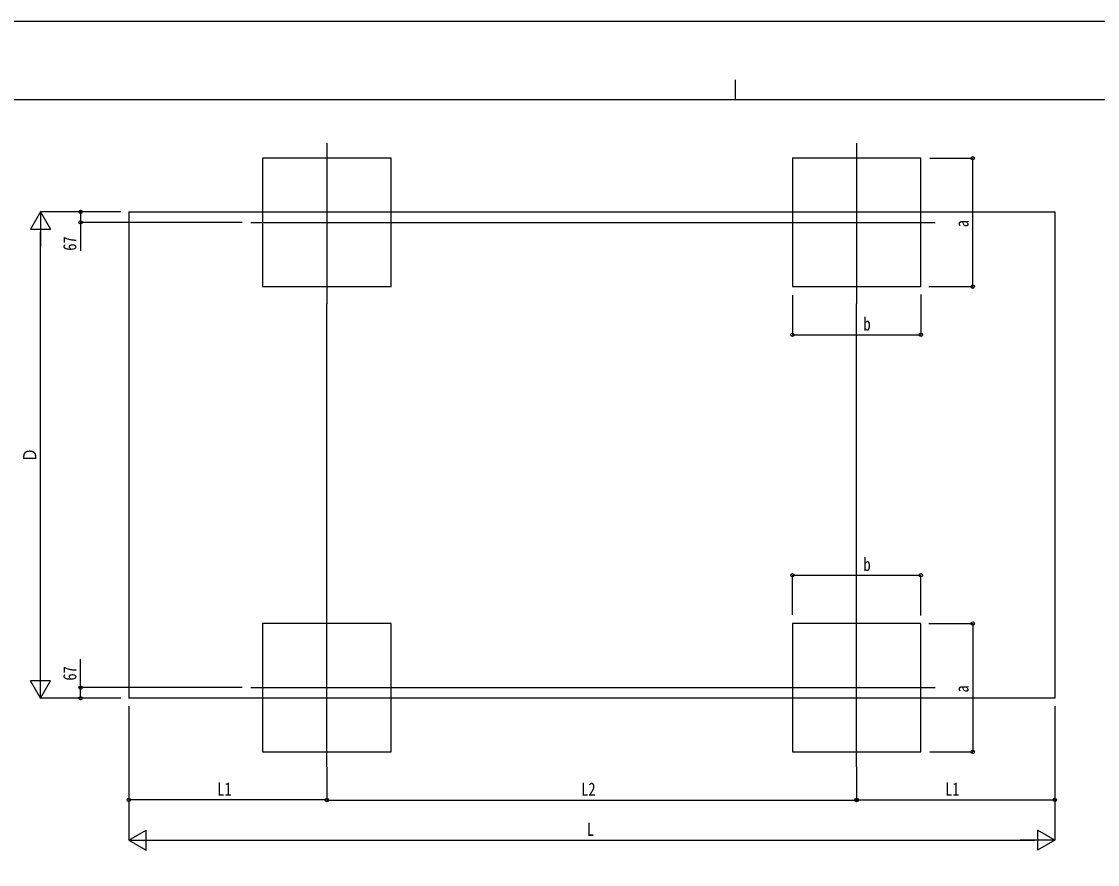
# Model space of a CAD drawing. Units: millimetres, scale not verified. Extents: x -10512 to 10512, y -7425 to 7425.
# Drawn here: x -4458 to 2244, y 2173 to 7425 of the extents above; entities that cross this region are included whole.
import ezdxf
from ezdxf.enums import TextEntityAlignment as Align

# ---------------------------------------------------------------- set-up
doc = ezdxf.new("R2010")
doc.units = ezdxf.units.MM
doc.header["$LTSCALE"] = 40
for name, color, linetype in [('0-4_YKK_12', 2, 'Continuous'), ('0-6_YKK_A1', 4, 'Continuous'), ('0-7_YKK_D', 6, 'Continuous'), ('0-8_YKK_ZWAK', 7, 'Continuous')]:
    doc.layers.add(name, color=color, linetype=linetype)
doc.styles.add('ＭＳ ゴシック', font='')
doc.styles.get('ＭＳ ゴシック').set_extended_font_data('MS Gothic')

msp = doc.modelspace()

# ---------------------------------------------------------------- linework, layer by layer
at = {"layer": '0-4_YKK_12'}
for p, q in [((-2555.78, 6667.11), (-2555.78, 5665.58)), ((744.22, 6667.11), (744.22, 5665.58)), ((-3029.82, 6173.09), (1234.07, 6173.09)), ((-2555.78, 2780.26), (-2555.78, 3781.79)), ((744.22, 2780.26), (744.22, 3781.79)), ((-3029.82, 3274.29), (1234.07, 3274.29))]:
    msp.add_line(p, q, dxfattribs=at)
at = {"layer": '0-6_YKK_A1'}
for p, q in [((-3789.78, 6239.1), (1978.22, 6239.1)), ((-3789.78, 6239.1), (-3789.78, 3208.27)), ((1978.22, 6239.1), (1978.22, 3208.27)), ((1978.22, 3208.27), (-3789.78, 3208.27))]:
    msp.add_line(p, q, dxfattribs=at)
for points in [[(-2955.78, 5773.09), (-2155.78, 5773.09), (-2155.78, 6573.09), (-2955.78, 6573.09)], [(344.22, 5773.09), (1144.22, 5773.09), (1144.22, 6573.09), (344.22, 6573.09)], [(-2955.78, 2874.29), (-2155.78, 2874.29), (-2155.78, 3674.29), (-2955.78, 3674.29)], [(344.22, 2874.29), (1144.22, 2874.29), (1144.22, 3674.29), (344.22, 3674.29)]]:
    msp.add_lwpolyline(points, close=True, dxfattribs=at)
at = {"layer": '0-7_YKK_D'}
for p, q in [((1200.04, 6573.09), (1468.45, 6573.09)), ((1467.45, 5773.09), (1467.45, 6573.09)), ((-4339.78, 6239.1), (-4402.28, 6130.85)), ((-3839.78, 6239.1), (-4340.78, 6239.1)), ((-4339.78, 6239.1), (-4277.28, 6130.85)), ((-4339.78, 6239.1), (-4339.78, 6022.6)), ((-3839.78, 6239.1), (-4090.78, 6239.1)), ((-3083.26, 6173.09), (-4090.78, 6173.09)), ((-4402.28, 6130.85), (-4277.28, 6130.85)), ((-4339.78, 3333.27), (-4339.78, 6114.1)), ((1194.22, 5773.09), (1468.45, 5773.09)), ((344.22, 5720.84), (344.22, 5472.09)), ((1144.22, 5724.55), (1144.22, 5472.09)), ((-2555.78, 3782.85), (-2555.78, 5665.53)), ((744.22, 3782.85), (744.22, 5665.53)), ((344.22, 5473.09), (1144.22, 5473.09)), ((344.22, 3727.08), (344.22, 3975.84)), ((344.22, 3974.84), (1144.22, 3974.84)), ((1144.22, 3723.38), (1144.22, 3975.84)), ((1194.22, 3674.29), (1468.45, 3674.29)), ((1467.45, 3674.29), (1467.45, 2874.29)), ((-4339.78, 3208.27), (-4339.78, 3424.78)), ((-4339.78, 3208.27), (-4402.28, 3316.53)), ((-4277.28, 3316.53), (-4402.28, 3316.53)), ((-4339.78, 3208.27), (-4277.28, 3316.53)), ((-3083.26, 3274.29), (-4090.78, 3274.29)), ((-3839.78, 3208.27), (-4340.78, 3208.27)), ((-3839.78, 3208.27), (-4090.78, 3208.27)), ((-3789.78, 3159.27), (-3789.78, 2323.84)), ((1978.22, 3159.27), (1978.22, 2323.84)), ((-3789.78, 2984.27), (-3789.78, 2573.84)), ((1978.22, 2984.27), (1978.22, 2573.84)), ((1200.04, 2874.29), (1468.45, 2874.29)), ((-2555.78, 2779.81), (-2555.78, 2573.84)), ((-2555.78, 2779.26), (-2555.78, 2573.29)), ((744.22, 2779.81), (744.22, 2573.84)), ((744.22, 2779.26), (744.22, 2573.29)), ((-2555.78, 2574.84), (-3789.78, 2574.84)), ((-2555.78, 2574.29), (744.22, 2574.29)), ((744.22, 2574.84), (1978.22, 2574.84)), ((-3789.78, 2324.84), (-3681.52, 2387.34)), ((-3681.52, 2262.34), (-3681.52, 2387.34)), ((1978.22, 2324.84), (1869.97, 2387.34)), ((1869.97, 2387.34), (1869.97, 2262.34)), ((-3789.78, 2324.84), (-3681.52, 2262.34)), ((-3789.78, 2324.84), (-3573.27, 2324.84)), ((-3664.78, 2324.84), (1853.22, 2324.84)), ((1978.22, 2324.84), (1761.72, 2324.84)), ((1978.22, 2324.84), (1869.97, 2262.34))]:
    msp.add_line(p, q, dxfattribs=at)
for points in [[(-4089.78, 6239.1), (-4089.78, 6173.09), (-4089.78, 5995.25)], [(-4089.78, 3208.27), (-4089.78, 3274.29), (-4089.78, 3452.12)]]:
    msp.add_lwpolyline(points, dxfattribs=at)
for centre in [(1467.45, 6573.09), (-4089.78, 6239.1), (-4089.78, 6173.09), (1467.45, 5773.09), (344.22, 5473.09), (1144.22, 5473.09), (344.22, 3974.84), (1144.22, 3974.84), (1467.45, 3674.29), (-4089.78, 3274.29), (-4089.78, 3208.27), (1467.45, 2874.29), (-3789.78, 2574.84), (-2555.78, 2574.84), (-2555.78, 2574.29), (744.22, 2574.84), (744.22, 2574.29), (1978.22, 2574.84)]:
    msp.add_circle(centre, 10.62, dxfattribs=at)
at = {"layer": '0-8_YKK_ZWAK'}
for p, q in [((-12.45, 7062.5), (-12.45, 6937.5)), ((9737.55, 6937.5), (-9762.45, 6937.5))]:
    msp.add_line(p, q, dxfattribs=at)
msp.add_lwpolyline([(-10512.5, -7425), (10512.5, -7425), (10512.5, 7425), (-10512.5, 7425)], close=True, dxfattribs=at)

# ---------------------------------------------------------------- texts
at = {"layer": '0-7_YKK_D', "style": 'ＭＳ ゴシック', "width": 0.8}
for s, p in [('a', (1465.78, 6143.09)), ('67', (-4091.44, 5996.92)), ('Ｄ', (-4340.78, 4678.69)), ('67', (-4091.44, 3318.45)), ('a', (1465.78, 3244.29))]:
    msp.add_text(s, height=82.48, rotation=90, dxfattribs=at).set_placement(p, align=Align.BOTTOM_LEFT)
for s, p in [('b', (786.89, 5474.75)), ('b', (786.89, 3976.51)), ('L1', (-3238.78, 2576.51)), ('L2', (-971.78, 2575.95)), ('L1', (1295.22, 2576.51)), ('L', (-935.78, 2325.84))]:
    msp.add_text(s, height=82.48, dxfattribs=at).set_placement(p, align=Align.BOTTOM_LEFT)

doc.saveas('drawing.dxf')
